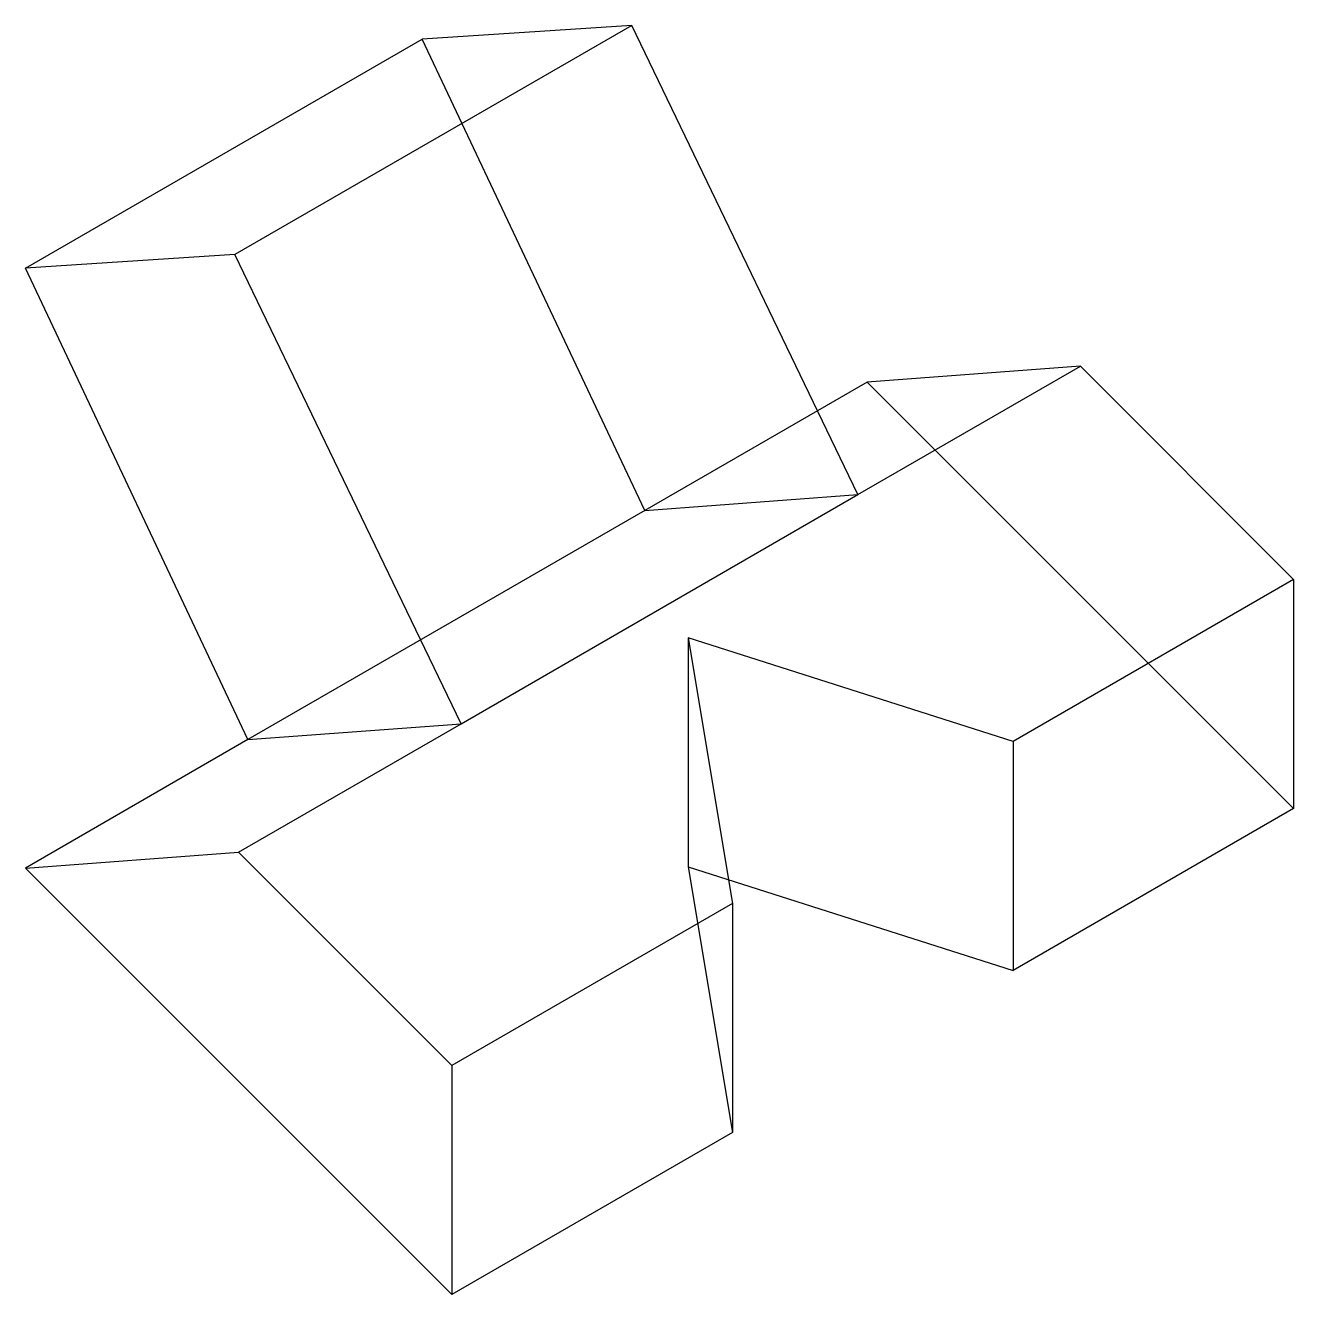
# Model space of a CAD drawing. Extents: x 36.8 to 90.8, y 75.1 to 129.1.
import ezdxf

# ---------------------------------------------------------------- set-up
doc = ezdxf.new("R2010")
doc.units = 0
doc.layers.get('0').update_dxf_attribs({"linetype": 'CONTINUOUS'})
for name, color, linetype in [('1', 7, 'CONTINUOUS'), ('RESULTADO', 7, 'CONTINUOUS'), ('TRAZOS', 7, 'CONTINUOUS')]:
    doc.layers.add(name, color=color, linetype=linetype)

msp = doc.modelspace()

# ---------------------------------------------------------------- linework, layer by layer
at = {"color": 7, "linetype": 'CONTINUOUS'}
for p, q in [((36.826, 118.7576), (53.7165, 128.5093)), ((72.2613, 109.1274), (81.7312, 114.5948)), ((72.6561, 113.918), (63.1863, 108.4506)), ((55.3708, 99.3756), (72.2613, 109.1274)), ((65.0319, 103.0357), (65.0319, 93.2839)), ((45.901, 93.9082), (55.3708, 99.3756))]:
    msp.add_line(p, q, dxfattribs=at)
at = {"layer": '1', "color": 7, "linetype": 'CONTINUOUS'}
msp.add_line((54.976, 84.8332), (54.976, 75.0815), dxfattribs=at)
at = {"layer": 'RESULTADO', "color": 7, "linetype": 'CONTINUOUS'}
for p, q in [((62.6358, 129.0961), (45.7453, 119.3444)), ((62.6358, 129.0961), (53.7165, 128.5093)), ((72.2613, 109.1274), (62.6358, 129.0961)), ((45.7453, 119.3444), (36.826, 118.7576)), ((55.3708, 99.3756), (45.7453, 119.3444)), ((46.2958, 98.6989), (36.826, 118.7576)), ((81.7312, 114.5948), (72.6561, 113.918)), ((81.7312, 114.5948), (90.8062, 105.5198)), ((90.8062, 105.5198), (78.8628, 98.6242)), ((90.8062, 105.5198), (90.8062, 95.768)), ((78.8628, 98.6242), (65.0319, 103.0357)), ((65.0319, 103.0357), (66.9194, 91.7287)), ((46.2958, 98.6989), (55.3708, 99.3756)), ((46.2958, 98.6989), (36.826, 93.2315)), ((78.8628, 98.6242), (78.8628, 88.8725)), ((90.8062, 95.768), (78.8628, 88.8725)), ((36.826, 93.2315), (45.901, 93.9082)), ((45.901, 93.9082), (54.976, 84.8332)), ((36.826, 93.2315), (54.976, 75.0815)), ((65.0319, 93.2839), (78.8628, 88.8725)), ((66.9194, 91.7287), (54.976, 84.8332)), ((66.9194, 91.7287), (66.9194, 81.977)), ((66.9194, 81.977), (54.976, 75.0815))]:
    msp.add_line(p, q, dxfattribs=at)
at = {"layer": 'TRAZOS', "color": 7, "linetype": 'CONTINUOUS'}
for p, q in [((63.1863, 108.4506), (53.7165, 128.5093)), ((90.8062, 95.768), (72.6561, 113.918)), ((63.1863, 108.4506), (72.2613, 109.1274)), ((63.1863, 108.4506), (46.2958, 98.6989)), ((65.0319, 93.2839), (66.9194, 81.977))]:
    msp.add_line(p, q, dxfattribs=at)

doc.saveas('drawing.dxf')
